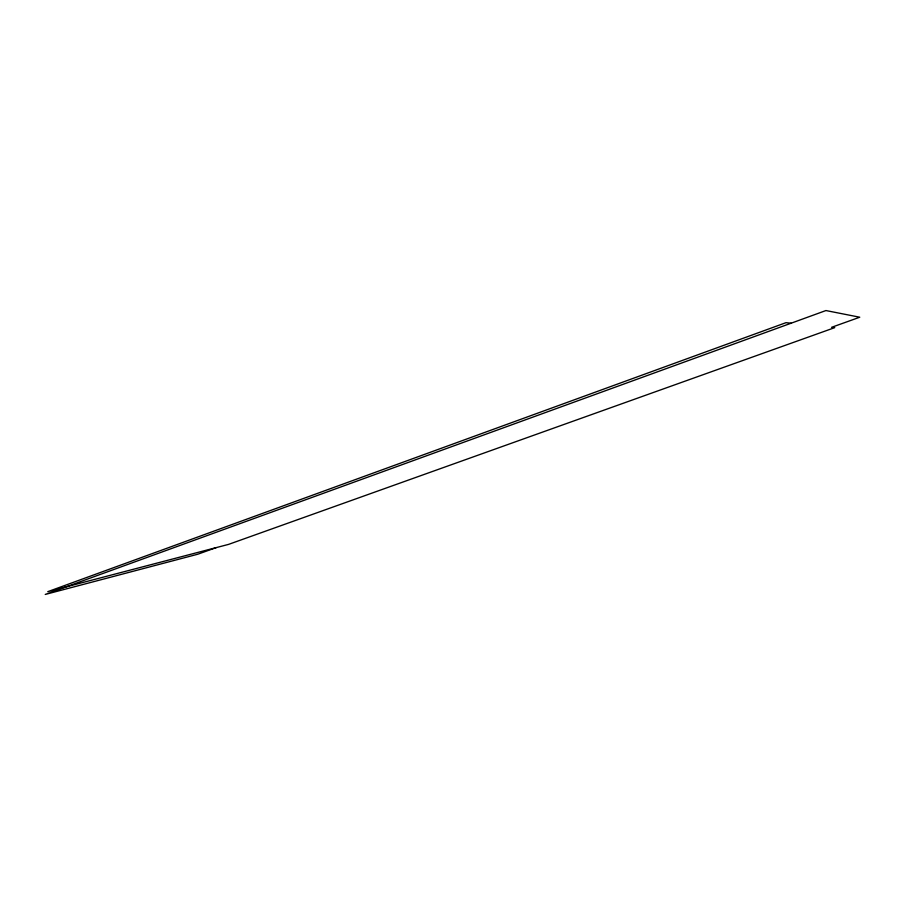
<?xml version="1.0" encoding="UTF-8"?>
<svg xmlns="http://www.w3.org/2000/svg" width="905" height="905" viewBox="0 0 905 905"><rect width="100%" height="100%" fill="white"/><g stroke="black" fill="none" stroke-linecap="round" stroke-linejoin="round"><path stroke-width="1.36" d="M216.205 547.627L197.743 554.233L45.25 594.449L825.937 310.551L859.75 317.225L831.571 327.316L834.749 327.633L228.592 544.38L47.773 591.666L785.981 322.678L791.151 323.209"/></g></svg>
